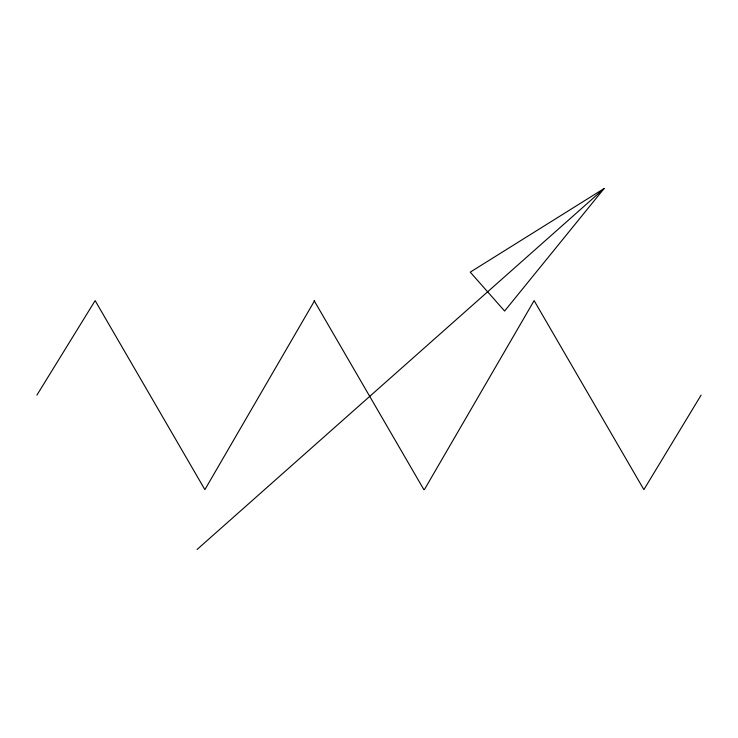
<?xml version="1.0" encoding="UTF-8"?>
<svg xmlns="http://www.w3.org/2000/svg" width="738" height="738" viewBox="0 0 738 738"><rect width="100%" height="100%" fill="white"/><g stroke="black" fill="none" stroke-linecap="round" stroke-linejoin="round"><path stroke-width="1.11" d="M314.637 300.624L204.887 489.635L95.137 300.624L36.9 395.134M424.387 489.635L534.127 300.624L643.877 489.635L701.1 395.134M604.099 188.531L504.608 311.039L470.254 272.147L604.099 188.531L197.083 549.469M314.13 300.624L423.87 489.635"/></g></svg>
